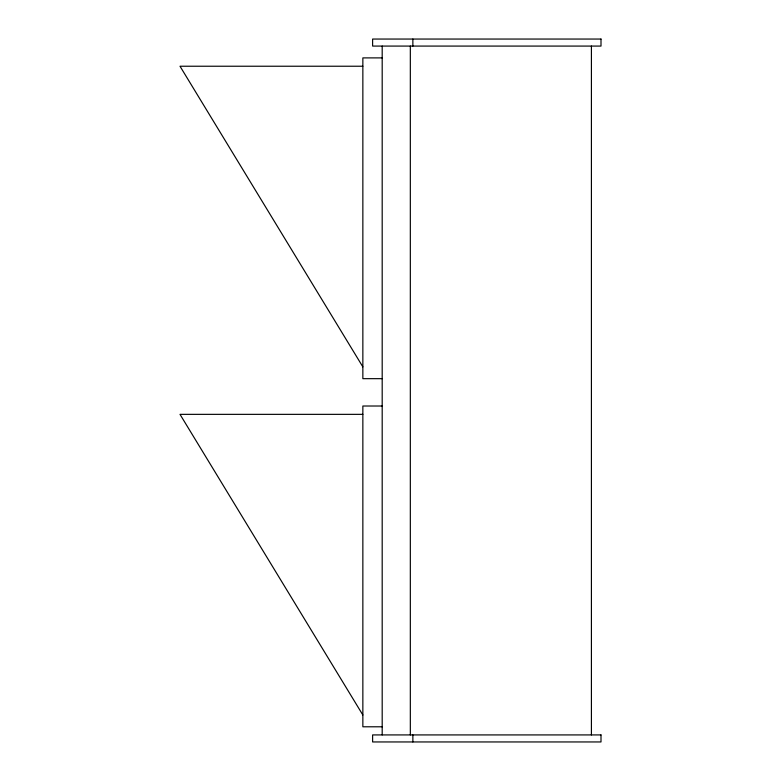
<?xml version="1.0" encoding="UTF-8"?>
<svg xmlns="http://www.w3.org/2000/svg" width="781" height="781" viewBox="0 0 781 781"><rect width="100%" height="100%" fill="white"/><g stroke="black" fill="none" stroke-linecap="round" stroke-linejoin="round"><path stroke-width="1.17" d="M382.192 57.892L362.853 57.892L362.853 378.668L382.192 378.668M362.853 66.229L180.001 66.229L362.853 366.875M382.192 406.013L362.853 406.013L362.853 726.789L382.192 726.789M362.853 414.35L180.001 414.35L362.853 714.996M591.412 46.079L591.412 734.921M412.866 39.05L412.866 46.079M412.866 734.921L412.866 741.95M410.328 46.079L410.328 734.921M382.192 46.079L382.192 734.921M600.999 39.05L372.615 39.05L372.615 46.079L600.999 46.079L600.999 39.05M600.999 734.921L372.615 734.921L372.615 741.95L600.999 741.95L600.999 734.921"/></g></svg>
